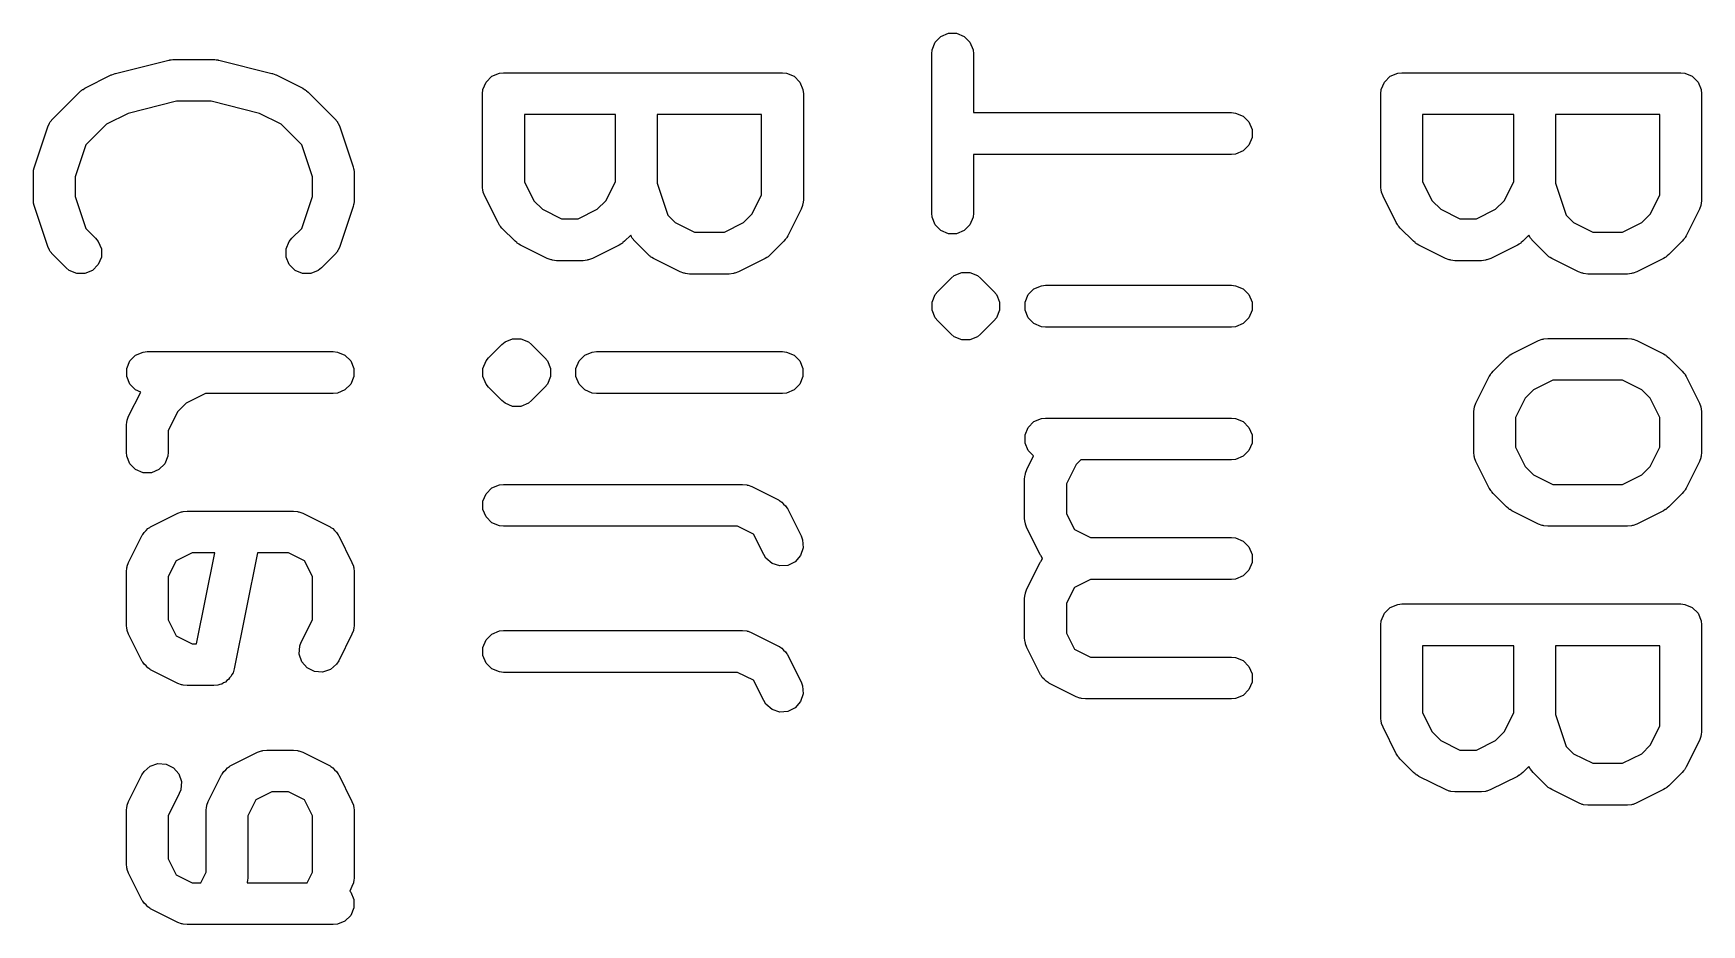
# Model space of a CAD drawing. Header units: inches. Extents: x 0.47 to 2.28, y -2.25 to -0.47.
# Drawn here: x 1.4238 to 1.6592, y -1.1621 to -1.0362 of the extents above; entities that cross this region are included whole.
import ezdxf

# ---------------------------------------------------------------- set-up
doc = ezdxf.new("R2010")
doc.units = ezdxf.units.IN
doc.header["$MEASUREMENT"] = 0
doc.layers.add('B.Silkscreen', color=31, linetype='CONTINUOUS', true_color=0xe8b2a7)

msp = doc.modelspace()

# ---------------------------------------------------------------- linework, layer by layer
at = {"layer": 'B.Silkscreen', "linetype": 'CONTINUOUS'}
for p, q in [((1.55064, -1.03855), (1.55108, -1.03749)), ((1.55108, -1.03749), (1.5519, -1.03668)), ((1.5519, -1.03668), (1.55296, -1.03623)), ((1.55296, -1.03623), (1.55411, -1.03623)), ((1.55411, -1.03623), (1.55518, -1.03668)), ((1.55518, -1.03668), (1.55599, -1.03749)), ((1.55599, -1.03749), (1.55643, -1.03855)), ((1.43543, -1.04189), (1.44293, -1.04002)), ((1.44293, -1.04002), (1.44303, -1.04)), ((1.44303, -1.04), (1.44307, -1.03998)), ((1.44307, -1.03998), (1.44328, -1.03996)), ((1.44328, -1.03996), (1.4435, -1.03993)), ((1.4435, -1.03993), (1.44354, -1.03994)), ((1.44354, -1.03994), (1.44364, -1.03993)), ((1.44364, -1.03993), (1.44927, -1.03993)), ((1.44927, -1.03993), (1.44937, -1.03994)), ((1.44937, -1.03994), (1.44941, -1.03993)), ((1.44941, -1.03993), (1.44963, -1.03996)), ((1.44963, -1.03996), (1.44984, -1.03998)), ((1.44984, -1.03998), (1.44988, -1.04)), ((1.44988, -1.04), (1.44998, -1.04002)), ((1.44998, -1.04002), (1.45748, -1.04189)), ((1.55059, -1.03913), (1.55064, -1.03855)), ((1.55059, -1.06163), (1.55059, -1.03913)), ((1.55643, -1.03855), (1.55649, -1.03913)), ((1.55649, -1.03913), (1.55649, -1.04743)), ((1.43107, -1.04399), (1.43482, -1.04211)), ((1.43482, -1.04211), (1.43487, -1.0421)), ((1.43487, -1.0421), (1.43488, -1.04209)), ((1.43488, -1.04209), (1.43513, -1.042)), ((1.43513, -1.042), (1.43537, -1.04191)), ((1.43537, -1.04191), (1.43539, -1.04191)), ((1.43539, -1.04191), (1.43543, -1.04189)), ((1.45748, -1.04189), (1.45753, -1.04191)), ((1.45753, -1.04191), (1.45755, -1.04191)), ((1.45755, -1.04191), (1.45779, -1.042)), ((1.45779, -1.042), (1.45803, -1.04209)), ((1.45803, -1.04209), (1.45805, -1.0421)), ((1.45805, -1.0421), (1.45809, -1.04211)), ((1.45809, -1.04211), (1.46184, -1.04399)), ((1.4877, -1.04311), (1.48851, -1.0423)), ((1.48851, -1.0423), (1.48958, -1.04186)), ((1.48958, -1.04186), (1.49015, -1.0418)), ((1.49015, -1.0418), (1.52952, -1.0418)), ((1.52952, -1.0418), (1.5301, -1.04186)), ((1.5301, -1.04186), (1.53117, -1.0423)), ((1.53117, -1.0423), (1.53198, -1.04311)), ((1.61447, -1.04311), (1.61528, -1.0423)), ((1.61528, -1.0423), (1.61635, -1.04186)), ((1.61635, -1.04186), (1.61692, -1.0418)), ((1.61692, -1.0418), (1.65629, -1.0418)), ((1.65629, -1.0418), (1.65687, -1.04186)), ((1.65687, -1.04186), (1.65793, -1.0423)), ((1.65793, -1.0423), (1.65875, -1.04311)), ((1.42656, -1.04829), (1.43031, -1.04454)), ((1.43031, -1.04454), (1.43053, -1.04436)), ((1.43053, -1.04436), (1.43059, -1.0443)), ((1.43059, -1.0443), (1.43067, -1.04424)), ((1.43067, -1.04424), (1.43075, -1.04417)), ((1.43075, -1.04417), (1.43083, -1.04414)), ((1.43083, -1.04414), (1.43107, -1.04399)), ((1.46184, -1.04399), (1.46209, -1.04414)), ((1.46209, -1.04414), (1.46216, -1.04417)), ((1.46216, -1.04417), (1.46224, -1.04424)), ((1.46224, -1.04424), (1.46233, -1.0443)), ((1.46233, -1.0443), (1.46238, -1.04436)), ((1.46238, -1.04436), (1.4626, -1.04454)), ((1.4626, -1.04454), (1.46635, -1.04829)), ((1.4872, -1.04476), (1.48726, -1.04418)), ((1.4872, -1.05788), (1.4872, -1.04476)), ((1.48726, -1.04418), (1.4877, -1.04311)), ((1.53198, -1.04311), (1.53242, -1.04418)), ((1.53242, -1.04418), (1.53248, -1.04476)), ((1.53248, -1.04476), (1.53248, -1.05975)), ((1.61397, -1.04476), (1.61403, -1.04418)), ((1.61397, -1.05788), (1.61397, -1.04476)), ((1.61403, -1.04418), (1.61447, -1.04311)), ((1.65875, -1.04311), (1.65919, -1.04418)), ((1.65919, -1.04418), (1.65924, -1.04476)), ((1.65924, -1.04476), (1.65924, -1.05975)), ((1.43718, -1.04754), (1.43414, -1.04906)), ((1.44401, -1.04583), (1.43718, -1.04754)), ((1.4489, -1.04583), (1.44401, -1.04583)), ((1.45574, -1.04754), (1.4489, -1.04583)), ((1.45877, -1.04906), (1.45574, -1.04754)), ((1.55649, -1.04743), (1.59291, -1.04743)), ((1.59291, -1.04743), (1.59348, -1.04748)), ((1.59348, -1.04748), (1.59455, -1.04792)), ((1.42397, -1.05507), (1.42584, -1.04945)), ((1.42584, -1.04945), (1.42608, -1.04892)), ((1.42608, -1.04892), (1.42615, -1.04884)), ((1.42615, -1.04884), (1.42619, -1.04874)), ((1.42619, -1.04874), (1.42656, -1.04829)), ((1.43414, -1.04906), (1.43123, -1.05197)), ((1.46169, -1.05197), (1.45877, -1.04906)), ((1.46635, -1.04829), (1.46672, -1.04874)), ((1.46672, -1.04874), (1.46676, -1.04884)), ((1.46676, -1.04884), (1.46683, -1.04892)), ((1.46683, -1.04892), (1.46707, -1.04945)), ((1.46707, -1.04945), (1.46894, -1.05507)), ((1.50595, -1.04771), (1.49311, -1.04771)), ((1.49311, -1.04771), (1.49311, -1.05718)), ((1.50595, -1.05718), (1.50595, -1.04771)), ((1.52657, -1.04771), (1.51186, -1.04771)), ((1.51186, -1.04771), (1.51186, -1.0574)), ((1.52657, -1.05906), (1.52657, -1.04771)), ((1.59455, -1.04792), (1.59536, -1.04874)), ((1.59536, -1.04874), (1.5958, -1.0498)), ((1.5958, -1.0498), (1.5958, -1.05096)), ((1.63272, -1.04771), (1.61987, -1.04771)), ((1.61987, -1.04771), (1.61987, -1.05718)), ((1.63272, -1.05718), (1.63272, -1.04771)), ((1.65334, -1.04771), (1.63862, -1.04771)), ((1.63862, -1.04771), (1.63862, -1.0574)), ((1.65334, -1.05906), (1.65334, -1.04771)), ((1.43123, -1.05197), (1.42972, -1.05648)), ((1.46319, -1.05648), (1.46169, -1.05197)), ((1.59536, -1.05202), (1.59455, -1.05283)), ((1.5958, -1.05096), (1.59536, -1.05202)), ((1.59291, -1.05333), (1.55649, -1.05333)), ((1.55649, -1.05333), (1.55649, -1.06163)), ((1.59348, -1.05328), (1.59291, -1.05333)), ((1.59455, -1.05283), (1.59348, -1.05328)), ((1.42382, -1.056), (1.42385, -1.05571)), ((1.42382, -1.05975), (1.42382, -1.056)), ((1.42384, -1.05563), (1.42386, -1.05553)), ((1.42385, -1.05571), (1.42384, -1.05563)), ((1.42386, -1.05553), (1.42388, -1.05543)), ((1.42388, -1.05543), (1.4239, -1.05536)), ((1.4239, -1.05536), (1.42397, -1.05507)), ((1.42972, -1.05648), (1.42972, -1.05927)), ((1.46319, -1.05927), (1.46319, -1.05648)), ((1.46894, -1.05507), (1.46901, -1.05536)), ((1.46901, -1.05536), (1.46904, -1.05543)), ((1.46904, -1.05543), (1.46905, -1.05553)), ((1.46905, -1.05553), (1.46907, -1.05563)), ((1.46907, -1.05563), (1.46907, -1.05571)), ((1.46907, -1.05571), (1.46909, -1.056)), ((1.46909, -1.056), (1.46909, -1.05975)), ((1.42972, -1.05927), (1.43123, -1.06378)), ((1.46169, -1.06378), (1.46319, -1.05927)), ((1.48726, -1.05845), (1.4872, -1.05788)), ((1.4873, -1.05855), (1.48726, -1.05845)), ((1.48731, -1.05866), (1.4873, -1.05855)), ((1.48751, -1.0592), (1.48731, -1.05866)), ((1.48939, -1.06295), (1.48751, -1.0592)), ((1.49311, -1.05718), (1.49446, -1.05988)), ((1.5046, -1.05988), (1.50595, -1.05718)), ((1.51186, -1.0574), (1.51336, -1.06191)), ((1.52522, -1.06175), (1.52657, -1.05906)), ((1.61403, -1.05845), (1.61397, -1.05788)), ((1.61407, -1.05855), (1.61403, -1.05845)), ((1.61407, -1.05866), (1.61407, -1.05855)), ((1.61428, -1.0592), (1.61407, -1.05866)), ((1.61616, -1.06295), (1.61428, -1.0592)), ((1.61987, -1.05718), (1.62122, -1.05988)), ((1.63137, -1.05988), (1.63272, -1.05718)), ((1.63862, -1.0574), (1.64013, -1.06191)), ((1.65199, -1.06175), (1.65334, -1.05906)), ((1.42385, -1.06004), (1.42382, -1.05975)), ((1.42384, -1.06012), (1.42385, -1.06004)), ((1.42386, -1.06022), (1.42384, -1.06012)), ((1.42388, -1.06033), (1.42386, -1.06022)), ((1.4239, -1.0604), (1.42388, -1.06033)), ((1.42397, -1.06069), (1.4239, -1.0604)), ((1.42584, -1.06631), (1.42397, -1.06069)), ((1.46894, -1.06069), (1.46707, -1.06631)), ((1.46901, -1.0604), (1.46894, -1.06069)), ((1.46904, -1.06033), (1.46901, -1.0604)), ((1.46905, -1.06022), (1.46904, -1.06033)), ((1.46907, -1.06012), (1.46905, -1.06022)), ((1.46909, -1.05975), (1.46907, -1.06004)), ((1.46907, -1.06004), (1.46907, -1.06012)), ((1.49446, -1.05988), (1.49565, -1.06108)), ((1.49565, -1.06108), (1.49835, -1.06242)), ((1.50071, -1.06242), (1.5034, -1.06108)), ((1.5034, -1.06108), (1.5046, -1.05988)), ((1.52403, -1.06295), (1.52522, -1.06175)), ((1.53217, -1.06107), (1.53029, -1.06482)), ((1.53237, -1.06053), (1.53217, -1.06107)), ((1.53238, -1.06043), (1.53237, -1.06053)), ((1.53242, -1.06033), (1.53238, -1.06043)), ((1.53248, -1.05975), (1.53242, -1.06033)), ((1.55064, -1.0622), (1.55059, -1.06163)), ((1.55649, -1.06163), (1.55643, -1.0622)), ((1.62122, -1.05988), (1.62242, -1.06108)), ((1.62242, -1.06108), (1.62512, -1.06242)), ((1.62747, -1.06242), (1.63017, -1.06108)), ((1.63017, -1.06108), (1.63137, -1.05988)), ((1.65079, -1.06295), (1.65199, -1.06175)), ((1.65893, -1.06107), (1.65706, -1.06482)), ((1.65914, -1.06053), (1.65893, -1.06107)), ((1.65915, -1.06043), (1.65914, -1.06053)), ((1.65919, -1.06033), (1.65915, -1.06043)), ((1.65924, -1.05975), (1.65919, -1.06033)), ((1.43123, -1.06378), (1.43261, -1.06516)), ((1.4603, -1.06516), (1.46169, -1.06378)), ((1.48954, -1.0632), (1.48939, -1.06295)), ((1.48957, -1.06327), (1.48954, -1.0632)), ((1.48964, -1.06335), (1.48957, -1.06327)), ((1.4897, -1.06344), (1.48964, -1.06335)), ((1.48976, -1.06349), (1.4897, -1.06344)), ((1.48994, -1.06372), (1.48976, -1.06349)), ((1.49182, -1.06559), (1.48994, -1.06372)), ((1.49835, -1.06242), (1.50071, -1.06242)), ((1.51336, -1.06191), (1.5144, -1.06295)), ((1.5144, -1.06295), (1.5171, -1.0643)), ((1.52133, -1.0643), (1.52403, -1.06295)), ((1.55108, -1.06327), (1.55064, -1.0622)), ((1.5519, -1.06408), (1.55108, -1.06327)), ((1.55296, -1.06452), (1.5519, -1.06408)), ((1.55518, -1.06408), (1.55411, -1.06452)), ((1.55599, -1.06327), (1.55518, -1.06408)), ((1.55643, -1.0622), (1.55599, -1.06327)), ((1.61631, -1.0632), (1.61616, -1.06295)), ((1.61634, -1.06327), (1.61631, -1.0632)), ((1.61641, -1.06335), (1.61634, -1.06327)), ((1.61646, -1.06344), (1.61641, -1.06335)), ((1.61652, -1.06349), (1.61646, -1.06344)), ((1.61671, -1.06372), (1.61652, -1.06349)), ((1.61858, -1.06559), (1.61671, -1.06372)), ((1.62512, -1.06242), (1.62747, -1.06242)), ((1.64013, -1.06191), (1.64117, -1.06295)), ((1.64117, -1.06295), (1.64387, -1.0643)), ((1.6481, -1.0643), (1.65079, -1.06295)), ((1.42608, -1.06684), (1.42584, -1.06631)), ((1.43261, -1.06516), (1.43298, -1.06561)), ((1.43298, -1.06561), (1.43342, -1.06668)), ((1.4595, -1.06668), (1.45994, -1.06561)), ((1.45994, -1.06561), (1.4603, -1.06516)), ((1.46707, -1.06631), (1.46683, -1.06684)), ((1.49204, -1.06578), (1.49182, -1.06559)), ((1.49209, -1.06584), (1.49204, -1.06578)), ((1.49218, -1.06589), (1.49209, -1.06584)), ((1.49226, -1.06596), (1.49218, -1.06589)), ((1.49234, -1.06599), (1.49226, -1.06596)), ((1.49258, -1.06614), (1.49234, -1.06599)), ((1.49633, -1.06802), (1.49258, -1.06614)), ((1.50647, -1.06614), (1.50272, -1.06802)), ((1.50672, -1.06599), (1.50647, -1.06614)), ((1.50679, -1.06596), (1.50672, -1.06599)), ((1.50687, -1.06589), (1.50679, -1.06596)), ((1.50696, -1.06584), (1.50687, -1.06589)), ((1.50701, -1.06578), (1.50696, -1.06584)), ((1.50724, -1.06559), (1.50701, -1.06578)), ((1.50811, -1.06473), (1.50724, -1.06559)), ((1.50821, -1.06496), (1.50811, -1.06473)), ((1.50828, -1.06505), (1.50821, -1.06496)), ((1.50832, -1.06514), (1.50828, -1.06505)), ((1.50869, -1.06559), (1.50832, -1.06514)), ((1.51056, -1.06747), (1.50869, -1.06559)), ((1.5171, -1.0643), (1.52133, -1.0643)), ((1.52974, -1.06559), (1.52786, -1.06747)), ((1.52992, -1.06536), (1.52974, -1.06559)), ((1.52998, -1.06531), (1.52992, -1.06536)), ((1.53004, -1.06522), (1.52998, -1.06531)), ((1.53011, -1.06514), (1.53004, -1.06522)), ((1.53014, -1.06507), (1.53011, -1.06514)), ((1.53029, -1.06482), (1.53014, -1.06507)), ((1.55411, -1.06452), (1.55296, -1.06452)), ((1.61881, -1.06578), (1.61858, -1.06559)), ((1.61886, -1.06584), (1.61881, -1.06578)), ((1.61895, -1.06589), (1.61886, -1.06584)), ((1.61903, -1.06596), (1.61895, -1.06589)), ((1.6191, -1.06599), (1.61903, -1.06596)), ((1.61935, -1.06614), (1.6191, -1.06599)), ((1.6231, -1.06802), (1.61935, -1.06614)), ((1.63324, -1.06614), (1.62949, -1.06802)), ((1.63349, -1.06599), (1.63324, -1.06614)), ((1.63356, -1.06596), (1.63349, -1.06599)), ((1.63364, -1.06589), (1.63356, -1.06596)), ((1.63373, -1.06584), (1.63364, -1.06589)), ((1.63378, -1.06578), (1.63373, -1.06584)), ((1.63401, -1.06559), (1.63378, -1.06578)), ((1.63487, -1.06473), (1.63401, -1.06559)), ((1.63498, -1.06496), (1.63487, -1.06473)), ((1.63505, -1.06505), (1.63498, -1.06496)), ((1.63509, -1.06514), (1.63505, -1.06505)), ((1.63546, -1.06559), (1.63509, -1.06514)), ((1.63733, -1.06747), (1.63546, -1.06559)), ((1.64387, -1.0643), (1.6481, -1.0643)), ((1.65651, -1.06559), (1.65463, -1.06747)), ((1.65669, -1.06536), (1.65651, -1.06559)), ((1.65675, -1.06531), (1.65669, -1.06536)), ((1.65681, -1.06522), (1.65675, -1.06531)), ((1.65687, -1.06514), (1.65681, -1.06522)), ((1.6569, -1.06507), (1.65687, -1.06514)), ((1.65706, -1.06482), (1.6569, -1.06507)), ((1.42615, -1.06692), (1.42608, -1.06684)), ((1.42619, -1.06702), (1.42615, -1.06692)), ((1.42656, -1.06747), (1.42619, -1.06702)), ((1.42843, -1.06934), (1.42656, -1.06747)), ((1.43342, -1.06783), (1.43298, -1.06889)), ((1.43342, -1.06668), (1.43342, -1.06783)), ((1.4595, -1.06783), (1.4595, -1.06668)), ((1.45994, -1.06889), (1.4595, -1.06783)), ((1.46635, -1.06747), (1.46448, -1.06934)), ((1.46672, -1.06702), (1.46635, -1.06747)), ((1.46676, -1.06692), (1.46672, -1.06702)), ((1.46683, -1.06684), (1.46676, -1.06692)), ((1.49687, -1.06823), (1.49633, -1.06802)), ((1.49698, -1.06823), (1.49687, -1.06823)), ((1.49708, -1.06827), (1.49698, -1.06823)), ((1.49765, -1.06833), (1.49708, -1.06827)), ((1.5014, -1.06833), (1.49765, -1.06833)), ((1.50198, -1.06827), (1.5014, -1.06833)), ((1.50208, -1.06823), (1.50198, -1.06827)), ((1.50218, -1.06823), (1.50208, -1.06823)), ((1.50272, -1.06802), (1.50218, -1.06823)), ((1.51079, -1.06765), (1.51056, -1.06747)), ((1.51084, -1.06771), (1.51079, -1.06765)), ((1.51093, -1.06777), (1.51084, -1.06771)), ((1.51101, -1.06783), (1.51093, -1.06777)), ((1.51108, -1.06786), (1.51101, -1.06783)), ((1.51133, -1.06802), (1.51108, -1.06786)), ((1.51508, -1.06989), (1.51133, -1.06802)), ((1.5271, -1.06802), (1.52335, -1.06989)), ((1.52734, -1.06786), (1.5271, -1.06802)), ((1.52742, -1.06783), (1.52734, -1.06786)), ((1.5275, -1.06777), (1.52742, -1.06783)), ((1.52759, -1.06771), (1.5275, -1.06777)), ((1.52764, -1.06765), (1.52759, -1.06771)), ((1.52786, -1.06747), (1.52764, -1.06765)), ((1.62364, -1.06823), (1.6231, -1.06802)), ((1.62375, -1.06823), (1.62364, -1.06823)), ((1.62384, -1.06827), (1.62375, -1.06823)), ((1.62442, -1.06833), (1.62384, -1.06827)), ((1.62817, -1.06833), (1.62442, -1.06833)), ((1.62875, -1.06827), (1.62817, -1.06833)), ((1.62884, -1.06823), (1.62875, -1.06827)), ((1.62895, -1.06823), (1.62884, -1.06823)), ((1.62949, -1.06802), (1.62895, -1.06823)), ((1.63756, -1.06765), (1.63733, -1.06747)), ((1.63761, -1.06771), (1.63756, -1.06765)), ((1.6377, -1.06777), (1.63761, -1.06771)), ((1.63778, -1.06783), (1.6377, -1.06777)), ((1.63785, -1.06786), (1.63778, -1.06783)), ((1.6381, -1.06802), (1.63785, -1.06786)), ((1.64185, -1.06989), (1.6381, -1.06802)), ((1.65386, -1.06802), (1.65011, -1.06989)), ((1.65411, -1.06786), (1.65386, -1.06802)), ((1.65418, -1.06783), (1.65411, -1.06786)), ((1.65426, -1.06777), (1.65418, -1.06783)), ((1.65435, -1.06771), (1.65426, -1.06777)), ((1.6544, -1.06765), (1.65435, -1.06771)), ((1.65463, -1.06747), (1.6544, -1.06765)), ((1.42888, -1.06971), (1.42843, -1.06934)), ((1.42994, -1.07015), (1.42888, -1.06971)), ((1.4311, -1.07015), (1.42994, -1.07015)), ((1.43216, -1.06971), (1.4311, -1.07015)), ((1.43298, -1.06889), (1.43216, -1.06971)), ((1.46075, -1.06971), (1.45994, -1.06889)), ((1.46182, -1.07015), (1.46075, -1.06971)), ((1.46297, -1.07015), (1.46182, -1.07015)), ((1.46403, -1.06971), (1.46297, -1.07015)), ((1.46448, -1.06934), (1.46403, -1.06971)), ((1.51562, -1.0701), (1.51508, -1.06989)), ((1.51573, -1.07011), (1.51562, -1.0701)), ((1.51583, -1.07015), (1.51573, -1.07011)), ((1.5164, -1.07021), (1.51583, -1.07015)), ((1.52203, -1.07021), (1.5164, -1.07021)), ((1.5226, -1.07015), (1.52203, -1.07021)), ((1.5227, -1.07011), (1.5226, -1.07015)), ((1.52281, -1.0701), (1.5227, -1.07011)), ((1.52335, -1.06989), (1.52281, -1.0701)), ((1.55145, -1.07266), (1.55333, -1.07079)), ((1.55333, -1.07079), (1.55377, -1.07042)), ((1.55377, -1.07042), (1.55484, -1.06998)), ((1.55484, -1.06998), (1.55599, -1.06998)), ((1.55599, -1.06998), (1.55705, -1.07042)), ((1.55705, -1.07042), (1.5575, -1.07079)), ((1.5575, -1.07079), (1.55938, -1.07266)), ((1.64239, -1.0701), (1.64185, -1.06989)), ((1.64249, -1.07011), (1.64239, -1.0701)), ((1.64259, -1.07015), (1.64249, -1.07011)), ((1.64317, -1.07021), (1.64259, -1.07015)), ((1.64879, -1.07021), (1.64317, -1.07021)), ((1.64937, -1.07015), (1.64879, -1.07021)), ((1.64947, -1.07011), (1.64937, -1.07015)), ((1.64957, -1.0701), (1.64947, -1.07011)), ((1.65011, -1.06989), (1.64957, -1.0701)), ((1.55064, -1.07418), (1.55108, -1.07311)), ((1.55108, -1.07311), (1.55145, -1.07266)), ((1.55938, -1.07266), (1.55974, -1.07311)), ((1.55974, -1.07311), (1.55988, -1.07345)), ((1.55988, -1.07345), (1.56018, -1.07418)), ((1.56377, -1.07418), (1.56421, -1.07311)), ((1.56421, -1.07311), (1.56502, -1.0723)), ((1.56502, -1.0723), (1.56609, -1.07186)), ((1.56609, -1.07186), (1.56666, -1.0718)), ((1.56666, -1.0718), (1.59291, -1.0718)), ((1.59291, -1.0718), (1.59348, -1.07186)), ((1.59348, -1.07186), (1.59455, -1.0723)), ((1.59455, -1.0723), (1.59536, -1.07311)), ((1.59536, -1.07311), (1.5958, -1.07418)), ((1.55064, -1.07533), (1.55064, -1.07418)), ((1.55108, -1.07639), (1.55064, -1.07533)), ((1.56018, -1.07533), (1.55974, -1.07639)), ((1.56018, -1.07418), (1.56018, -1.07533)), ((1.56377, -1.07533), (1.56377, -1.07418)), ((1.56421, -1.07639), (1.56377, -1.07533)), ((1.5958, -1.07533), (1.59536, -1.07639)), ((1.5958, -1.07418), (1.5958, -1.07533)), ((1.55145, -1.07684), (1.55108, -1.07639)), ((1.55333, -1.07871), (1.55145, -1.07684)), ((1.55938, -1.07684), (1.5575, -1.07871)), ((1.55974, -1.07639), (1.55938, -1.07684)), ((1.56502, -1.07721), (1.56421, -1.07639)), ((1.56609, -1.07765), (1.56502, -1.07721)), ((1.56666, -1.0777), (1.56609, -1.07765)), ((1.59291, -1.0777), (1.56666, -1.0777)), ((1.59348, -1.07765), (1.59291, -1.0777)), ((1.59455, -1.07721), (1.59348, -1.07765)), ((1.59536, -1.07639), (1.59455, -1.07721)), ((1.48807, -1.08204), (1.48994, -1.08016)), ((1.48994, -1.08016), (1.49039, -1.0798)), ((1.49039, -1.0798), (1.49145, -1.07935)), ((1.49145, -1.07935), (1.49261, -1.07935)), ((1.49261, -1.07935), (1.49367, -1.0798)), ((1.49367, -1.0798), (1.49412, -1.08016)), ((1.49412, -1.08016), (1.49599, -1.08204)), ((1.55377, -1.07908), (1.55333, -1.07871)), ((1.55484, -1.07952), (1.55377, -1.07908)), ((1.55599, -1.07952), (1.55484, -1.07952)), ((1.55484, -1.07952), (1.55484, -1.07952)), ((1.55705, -1.07908), (1.55599, -1.07952)), ((1.5575, -1.07871), (1.55705, -1.07908)), ((1.63247, -1.08148), (1.63622, -1.07961)), ((1.63622, -1.07961), (1.63676, -1.0794)), ((1.63676, -1.0794), (1.63687, -1.07939)), ((1.63687, -1.07939), (1.63697, -1.07935)), ((1.63697, -1.07935), (1.63754, -1.0793)), ((1.63754, -1.0793), (1.64879, -1.0793)), ((1.64879, -1.0793), (1.64937, -1.07935)), ((1.64937, -1.07935), (1.64947, -1.07939)), ((1.64947, -1.07939), (1.64957, -1.0794)), ((1.64957, -1.0794), (1.65011, -1.07961)), ((1.65011, -1.07961), (1.65386, -1.08148)), ((1.437, -1.08355), (1.43744, -1.08248)), ((1.43744, -1.08248), (1.43825, -1.08167)), ((1.43825, -1.08167), (1.43932, -1.08123)), ((1.43932, -1.08123), (1.43989, -1.08117)), ((1.43989, -1.08117), (1.46614, -1.08117)), ((1.46614, -1.08117), (1.46672, -1.08123)), ((1.46672, -1.08123), (1.46778, -1.08167)), ((1.46778, -1.08167), (1.4686, -1.08248)), ((1.4686, -1.08248), (1.46904, -1.08355)), ((1.48726, -1.08355), (1.4877, -1.08248)), ((1.4877, -1.08248), (1.48807, -1.08204)), ((1.49599, -1.08204), (1.49636, -1.08248)), ((1.49636, -1.08248), (1.4968, -1.08354)), ((1.50038, -1.08355), (1.50082, -1.08248)), ((1.50082, -1.08248), (1.50164, -1.08167)), ((1.50164, -1.08167), (1.5027, -1.08123)), ((1.5027, -1.08123), (1.50328, -1.08117)), ((1.50328, -1.08117), (1.52952, -1.08117)), ((1.52952, -1.08117), (1.5301, -1.08123)), ((1.5301, -1.08123), (1.53117, -1.08167)), ((1.53117, -1.08167), (1.53198, -1.08248)), ((1.53198, -1.08248), (1.53242, -1.08355)), ((1.62983, -1.08391), (1.63171, -1.08204)), ((1.63171, -1.08204), (1.63193, -1.08185)), ((1.63193, -1.08185), (1.63198, -1.08179)), ((1.63198, -1.08179), (1.63207, -1.08174)), ((1.63207, -1.08174), (1.63215, -1.08167)), ((1.63215, -1.08167), (1.63223, -1.08164)), ((1.63223, -1.08164), (1.63247, -1.08148)), ((1.65386, -1.08148), (1.65411, -1.08164)), ((1.65411, -1.08164), (1.65418, -1.08167)), ((1.65418, -1.08167), (1.65426, -1.08174)), ((1.65426, -1.08174), (1.65435, -1.08179)), ((1.65435, -1.08179), (1.6544, -1.08185)), ((1.6544, -1.08185), (1.65463, -1.08204)), ((1.65463, -1.08204), (1.65651, -1.08391)), ((1.437, -1.0847), (1.437, -1.08355)), ((1.43744, -1.08577), (1.437, -1.0847)), ((1.46904, -1.0847), (1.4686, -1.08577)), ((1.46904, -1.08355), (1.46904, -1.0847)), ((1.48726, -1.0847), (1.48726, -1.08355)), ((1.48756, -1.08542), (1.48726, -1.0847)), ((1.4968, -1.0847), (1.49636, -1.08577)), ((1.4968, -1.08354), (1.4968, -1.08355)), ((1.4968, -1.08355), (1.4968, -1.0847)), ((1.50038, -1.0847), (1.50038, -1.08355)), ((1.50082, -1.08577), (1.50038, -1.0847)), ((1.53242, -1.0847), (1.53198, -1.08577)), ((1.53242, -1.08355), (1.53242, -1.0847)), ((1.6274, -1.08843), (1.62928, -1.08468)), ((1.62928, -1.08468), (1.62944, -1.08443)), ((1.62944, -1.08443), (1.62946, -1.08436)), ((1.62946, -1.08436), (1.62953, -1.08428)), ((1.62953, -1.08428), (1.62959, -1.08419)), ((1.62959, -1.08419), (1.62965, -1.08414)), ((1.62965, -1.08414), (1.62983, -1.08391)), ((1.63824, -1.0852), (1.63554, -1.08655)), ((1.6481, -1.0852), (1.63824, -1.0852)), ((1.65079, -1.08655), (1.6481, -1.0852)), ((1.65651, -1.08391), (1.65669, -1.08414)), ((1.65669, -1.08414), (1.65675, -1.08419)), ((1.65675, -1.08419), (1.65681, -1.08428)), ((1.65681, -1.08428), (1.65687, -1.08436)), ((1.65687, -1.08436), (1.6569, -1.08443)), ((1.6569, -1.08443), (1.65706, -1.08468)), ((1.65706, -1.08468), (1.65893, -1.08843)), ((1.43725, -1.0903), (1.43897, -1.08688)), ((1.43825, -1.08658), (1.43744, -1.08577)), ((1.43897, -1.08688), (1.43825, -1.08658)), ((1.44809, -1.08708), (1.44539, -1.08843)), ((1.46614, -1.08708), (1.44809, -1.08708)), ((1.46672, -1.08702), (1.46614, -1.08708)), ((1.46778, -1.08658), (1.46672, -1.08702)), ((1.4686, -1.08577), (1.46778, -1.08658)), ((1.4877, -1.08577), (1.48756, -1.08542)), ((1.48807, -1.08621), (1.4877, -1.08577)), ((1.48994, -1.08809), (1.48807, -1.08621)), ((1.49599, -1.08621), (1.49412, -1.08809)), ((1.49636, -1.08577), (1.49599, -1.08621)), ((1.50164, -1.08658), (1.50082, -1.08577)), ((1.5027, -1.08702), (1.50164, -1.08658)), ((1.50328, -1.08708), (1.5027, -1.08702)), ((1.52952, -1.08708), (1.50328, -1.08708)), ((1.5301, -1.08702), (1.52952, -1.08708)), ((1.53117, -1.08658), (1.5301, -1.08702)), ((1.53198, -1.08577), (1.53117, -1.08658)), ((1.63554, -1.08655), (1.63435, -1.08775)), ((1.65199, -1.08775), (1.65079, -1.08655)), ((1.4442, -1.08962), (1.44285, -1.09232)), ((1.44539, -1.08843), (1.4442, -1.08962)), ((1.49039, -1.08846), (1.48994, -1.08809)), ((1.49145, -1.0889), (1.49039, -1.08846)), ((1.49261, -1.0889), (1.49145, -1.0889)), ((1.49145, -1.0889), (1.49145, -1.0889)), ((1.49367, -1.08846), (1.49261, -1.0889)), ((1.49412, -1.08809), (1.49367, -1.08846)), ((1.62709, -1.08975), (1.62715, -1.08917)), ((1.62709, -1.09537), (1.62709, -1.08975)), ((1.62715, -1.08917), (1.62719, -1.08908)), ((1.62719, -1.08908), (1.6272, -1.08897)), ((1.6272, -1.08897), (1.6274, -1.08843)), ((1.63435, -1.08775), (1.633, -1.09045)), ((1.65334, -1.09045), (1.65199, -1.08775)), ((1.65893, -1.08843), (1.65914, -1.08897)), ((1.65914, -1.08897), (1.65915, -1.08908)), ((1.65915, -1.08908), (1.65919, -1.08917)), ((1.65919, -1.08917), (1.65924, -1.08975)), ((1.65924, -1.08975), (1.65924, -1.09537)), ((1.43694, -1.09162), (1.437, -1.09105)), ((1.43694, -1.09537), (1.43694, -1.09162)), ((1.437, -1.09105), (1.43704, -1.09095)), ((1.43704, -1.09095), (1.43705, -1.09084)), ((1.43705, -1.09084), (1.43725, -1.0903)), ((1.44285, -1.09232), (1.44285, -1.09537)), ((1.56377, -1.09292), (1.56421, -1.09186)), ((1.56421, -1.09186), (1.56502, -1.09104)), ((1.56502, -1.09104), (1.56609, -1.0906)), ((1.56609, -1.0906), (1.56666, -1.09055)), ((1.56666, -1.09055), (1.59291, -1.09055)), ((1.59291, -1.09055), (1.59348, -1.0906)), ((1.59348, -1.0906), (1.59455, -1.09104)), ((1.59455, -1.09104), (1.59536, -1.09186)), ((1.59536, -1.09186), (1.5958, -1.09292)), ((1.633, -1.09045), (1.633, -1.09468)), ((1.65334, -1.09468), (1.65334, -1.09045)), ((1.56377, -1.09408), (1.56377, -1.09292)), ((1.56421, -1.09514), (1.56377, -1.09408)), ((1.5958, -1.09408), (1.59536, -1.09514)), ((1.5958, -1.09292), (1.5958, -1.09408)), ((1.633, -1.09468), (1.63435, -1.09737)), ((1.65199, -1.09737), (1.65334, -1.09468)), ((1.437, -1.09595), (1.43694, -1.09537)), ((1.43744, -1.09701), (1.437, -1.09595)), ((1.43825, -1.09783), (1.43744, -1.09701)), ((1.44235, -1.09701), (1.44153, -1.09783)), ((1.44279, -1.09595), (1.44235, -1.09701)), ((1.44285, -1.09537), (1.44279, -1.09595)), ((1.56402, -1.0978), (1.56497, -1.0959)), ((1.56497, -1.0959), (1.56421, -1.09514)), ((1.57163, -1.09645), (1.57096, -1.09712)), ((1.59291, -1.09645), (1.57163, -1.09645)), ((1.59348, -1.0964), (1.59291, -1.09645)), ((1.59455, -1.09595), (1.59348, -1.0964)), ((1.59536, -1.09514), (1.59455, -1.09595)), ((1.62715, -1.09595), (1.62709, -1.09537)), ((1.62719, -1.09605), (1.62715, -1.09595)), ((1.6272, -1.09615), (1.62719, -1.09605)), ((1.6274, -1.09669), (1.6272, -1.09615)), ((1.62928, -1.10044), (1.6274, -1.09669)), ((1.65893, -1.09669), (1.65706, -1.10044)), ((1.65914, -1.09615), (1.65893, -1.09669)), ((1.65915, -1.09605), (1.65914, -1.09615)), ((1.65919, -1.09595), (1.65915, -1.09605)), ((1.65924, -1.09537), (1.65919, -1.09595)), ((1.43932, -1.09827), (1.43825, -1.09783)), ((1.44047, -1.09827), (1.43932, -1.09827)), ((1.44153, -1.09783), (1.44047, -1.09827)), ((1.56371, -1.09912), (1.56377, -1.09855)), ((1.56371, -1.10475), (1.56371, -1.09912)), ((1.56377, -1.09855), (1.56381, -1.09845)), ((1.56381, -1.09834), (1.56402, -1.0978)), ((1.56381, -1.09845), (1.56381, -1.09834)), ((1.57096, -1.09712), (1.56961, -1.09982)), ((1.63435, -1.09737), (1.63554, -1.09857)), ((1.63554, -1.09857), (1.63824, -1.09992)), ((1.6481, -1.09992), (1.65079, -1.09857)), ((1.65079, -1.09857), (1.65199, -1.09737)), ((1.48726, -1.1023), (1.4877, -1.10123)), ((1.4877, -1.10123), (1.48851, -1.10042)), ((1.48851, -1.10042), (1.48958, -1.09998)), ((1.48958, -1.09998), (1.49015, -1.09992)), ((1.49015, -1.09992), (1.5239, -1.09992)), ((1.5239, -1.09992), (1.52448, -1.09998)), ((1.52448, -1.09998), (1.52457, -1.10002)), ((1.52457, -1.10002), (1.52468, -1.10002)), ((1.52468, -1.10002), (1.52522, -1.10023)), ((1.52522, -1.10023), (1.52897, -1.10211)), ((1.56961, -1.09982), (1.56961, -1.10405)), ((1.62944, -1.10069), (1.62928, -1.10044)), ((1.62946, -1.10076), (1.62944, -1.10069)), ((1.62953, -1.10084), (1.62946, -1.10076)), ((1.62959, -1.10093), (1.62953, -1.10084)), ((1.62965, -1.10098), (1.62959, -1.10093)), ((1.62983, -1.10121), (1.62965, -1.10098)), ((1.63171, -1.10309), (1.62983, -1.10121)), ((1.63824, -1.09992), (1.6481, -1.09992)), ((1.65651, -1.10121), (1.65463, -1.10309)), ((1.65669, -1.10098), (1.65651, -1.10121)), ((1.65675, -1.10093), (1.65669, -1.10098)), ((1.65681, -1.10084), (1.65675, -1.10093)), ((1.65687, -1.10076), (1.65681, -1.10084)), ((1.6569, -1.10069), (1.65687, -1.10076)), ((1.65706, -1.10044), (1.6569, -1.10069)), ((1.44045, -1.10586), (1.4442, -1.10398)), ((1.4442, -1.10398), (1.44474, -1.10377)), ((1.44474, -1.10377), (1.44484, -1.10377)), ((1.44484, -1.10377), (1.44494, -1.10373)), ((1.44494, -1.10373), (1.44552, -1.10367)), ((1.44552, -1.10367), (1.46052, -1.10367)), ((1.46052, -1.10367), (1.46109, -1.10373)), ((1.46109, -1.10373), (1.46119, -1.10377)), ((1.46119, -1.10377), (1.4613, -1.10377)), ((1.4613, -1.10377), (1.46184, -1.10398)), ((1.46184, -1.10398), (1.46559, -1.10586)), ((1.48726, -1.10345), (1.48726, -1.1023)), ((1.4877, -1.10451), (1.48726, -1.10345)), ((1.52897, -1.10211), (1.52907, -1.10217)), ((1.52907, -1.10217), (1.52911, -1.10218)), ((1.52911, -1.10218), (1.52917, -1.10223)), ((1.52917, -1.10223), (1.52946, -1.10241)), ((1.52946, -1.10241), (1.5297, -1.10269)), ((1.5297, -1.10269), (1.52998, -1.10294)), ((1.52998, -1.10294), (1.53017, -1.10323)), ((1.53017, -1.10323), (1.53022, -1.10329)), ((1.53022, -1.10329), (1.53023, -1.10333)), ((1.53023, -1.10333), (1.53029, -1.10343)), ((1.53029, -1.10343), (1.53217, -1.10718)), ((1.56961, -1.10405), (1.57074, -1.1063)), ((1.63193, -1.10327), (1.63171, -1.10309)), ((1.63198, -1.10333), (1.63193, -1.10327)), ((1.63207, -1.10339), (1.63198, -1.10333)), ((1.63215, -1.10345), (1.63207, -1.10339)), ((1.63223, -1.10348), (1.63215, -1.10345)), ((1.63247, -1.10364), (1.63223, -1.10348)), ((1.63622, -1.10551), (1.63247, -1.10364)), ((1.65386, -1.10364), (1.65011, -1.10551)), ((1.65411, -1.10348), (1.65386, -1.10364)), ((1.65418, -1.10345), (1.65411, -1.10348)), ((1.65426, -1.10339), (1.65418, -1.10345)), ((1.65435, -1.10333), (1.65426, -1.10339)), ((1.6544, -1.10327), (1.65435, -1.10333)), ((1.65463, -1.10309), (1.6544, -1.10327)), ((1.43944, -1.10669), (1.43972, -1.10644)), ((1.43972, -1.10644), (1.43996, -1.10616)), ((1.43996, -1.10616), (1.44025, -1.10598)), ((1.44025, -1.10598), (1.44031, -1.10593)), ((1.44031, -1.10593), (1.44035, -1.10592)), ((1.44035, -1.10592), (1.44045, -1.10586)), ((1.46559, -1.10586), (1.46568, -1.10592)), ((1.46568, -1.10592), (1.46573, -1.10593)), ((1.46573, -1.10593), (1.46579, -1.10598)), ((1.46579, -1.10598), (1.46608, -1.10616)), ((1.46608, -1.10616), (1.46632, -1.10644)), ((1.46632, -1.10644), (1.4666, -1.10669)), ((1.48851, -1.10533), (1.4877, -1.10451)), ((1.48958, -1.10577), (1.48851, -1.10533)), ((1.49015, -1.10583), (1.48958, -1.10577)), ((1.5232, -1.10583), (1.49015, -1.10583)), ((1.52545, -1.10695), (1.5232, -1.10583)), ((1.56377, -1.10532), (1.56371, -1.10475)), ((1.56381, -1.10542), (1.56377, -1.10532)), ((1.56381, -1.10553), (1.56381, -1.10542)), ((1.56402, -1.10607), (1.56381, -1.10553)), ((1.5659, -1.10982), (1.56402, -1.10607)), ((1.57074, -1.1063), (1.57298, -1.10742)), ((1.63676, -1.10572), (1.63622, -1.10551)), ((1.63687, -1.10573), (1.63676, -1.10572)), ((1.63697, -1.10577), (1.63687, -1.10573)), ((1.63754, -1.10583), (1.63697, -1.10577)), ((1.64879, -1.10583), (1.63754, -1.10583)), ((1.64937, -1.10577), (1.64879, -1.10583)), ((1.64947, -1.10573), (1.64937, -1.10577)), ((1.64957, -1.10572), (1.64947, -1.10573)), ((1.65011, -1.10551), (1.64957, -1.10572)), ((1.43725, -1.11093), (1.43913, -1.10718)), ((1.43913, -1.10718), (1.43919, -1.10708)), ((1.43919, -1.10708), (1.4392, -1.10703)), ((1.4392, -1.10703), (1.43925, -1.10698)), ((1.43925, -1.10698), (1.43944, -1.10669)), ((1.4666, -1.10669), (1.46678, -1.10698)), ((1.46678, -1.10698), (1.46683, -1.10703)), ((1.46683, -1.10703), (1.46685, -1.10708)), ((1.46685, -1.10708), (1.46691, -1.10718)), ((1.46691, -1.10718), (1.46878, -1.11093)), ((1.52688, -1.10982), (1.52545, -1.10695)), ((1.53217, -1.10718), (1.53237, -1.10772)), ((1.53237, -1.10772), (1.53245, -1.10887)), ((1.57298, -1.10742), (1.59291, -1.10742)), ((1.59291, -1.10742), (1.59348, -1.10748)), ((1.59348, -1.10748), (1.59455, -1.10792)), ((1.59455, -1.10792), (1.59536, -1.10873)), ((1.59536, -1.10873), (1.5958, -1.1098)), ((1.43705, -1.11147), (1.43725, -1.11093)), ((1.44397, -1.1107), (1.44285, -1.11294)), ((1.44622, -1.10958), (1.44397, -1.1107)), ((1.44942, -1.10958), (1.44622, -1.10958)), ((1.44685, -1.12242), (1.44942, -1.10958)), ((1.45544, -1.10958), (1.45216, -1.12595)), ((1.45982, -1.10958), (1.45544, -1.10958)), ((1.46207, -1.1107), (1.45982, -1.10958)), ((1.46319, -1.11294), (1.46207, -1.1107)), ((1.46878, -1.11093), (1.46899, -1.11147)), ((1.52719, -1.11031), (1.52688, -1.10982)), ((1.52806, -1.11106), (1.52719, -1.11031)), ((1.52916, -1.11143), (1.52806, -1.11106)), ((1.53134, -1.11083), (1.5303, -1.11135)), ((1.53209, -1.10996), (1.53134, -1.11083)), ((1.53245, -1.10887), (1.53209, -1.10996)), ((1.56402, -1.11468), (1.5659, -1.11093)), ((1.56596, -1.10991), (1.5659, -1.10982)), ((1.5659, -1.11093), (1.56596, -1.11083)), ((1.56597, -1.10996), (1.56596, -1.10991)), ((1.56596, -1.11083), (1.56597, -1.11078)), ((1.56602, -1.11002), (1.56597, -1.10996)), ((1.56597, -1.11078), (1.56602, -1.11073)), ((1.5662, -1.11031), (1.56602, -1.11002)), ((1.56602, -1.11073), (1.5662, -1.11044)), ((1.56628, -1.11037), (1.5662, -1.11031)), ((1.5662, -1.11044), (1.56628, -1.11037)), ((1.5958, -1.11095), (1.59536, -1.11201)), ((1.5958, -1.1098), (1.5958, -1.11095)), ((1.43694, -1.11225), (1.437, -1.11167)), ((1.43694, -1.11975), (1.43694, -1.11225)), ((1.437, -1.11167), (1.43704, -1.11157)), ((1.43704, -1.11157), (1.43705, -1.11147)), ((1.44285, -1.11294), (1.44285, -1.11905)), ((1.46319, -1.11905), (1.46319, -1.11294)), ((1.46899, -1.11147), (1.469, -1.11157)), ((1.469, -1.11157), (1.46904, -1.11167)), ((1.46904, -1.11167), (1.46909, -1.11225)), ((1.46909, -1.11225), (1.46909, -1.11975)), ((1.5303, -1.11135), (1.52916, -1.11143)), ((1.57298, -1.11332), (1.57074, -1.11445)), ((1.59291, -1.11332), (1.57298, -1.11332)), ((1.59348, -1.11327), (1.59291, -1.11332)), ((1.59455, -1.11283), (1.59348, -1.11327)), ((1.59536, -1.11201), (1.59455, -1.11283)), ((1.56371, -1.116), (1.56377, -1.11542)), ((1.56377, -1.11542), (1.56381, -1.11532)), ((1.56381, -1.11522), (1.56402, -1.11468)), ((1.56381, -1.11532), (1.56381, -1.11522)), ((1.57074, -1.11445), (1.56961, -1.11669)), ((1.56371, -1.12162), (1.56371, -1.116)), ((1.56961, -1.11669), (1.56961, -1.12092)), ((1.61403, -1.11917), (1.61447, -1.11811)), ((1.61447, -1.11811), (1.61528, -1.11729)), ((1.61528, -1.11729), (1.61635, -1.11685)), ((1.61635, -1.11685), (1.61692, -1.11679)), ((1.61692, -1.11679), (1.65629, -1.11679)), ((1.65629, -1.11679), (1.65687, -1.11685)), ((1.65687, -1.11685), (1.65793, -1.11729)), ((1.65793, -1.11729), (1.65875, -1.11811)), ((1.65875, -1.11811), (1.65919, -1.11917)), ((1.437, -1.12032), (1.43694, -1.11975)), ((1.43704, -1.12042), (1.437, -1.12032)), ((1.43705, -1.12053), (1.43704, -1.12042)), ((1.43725, -1.12107), (1.43705, -1.12053)), ((1.44285, -1.11905), (1.44397, -1.12129)), ((1.46163, -1.12217), (1.46319, -1.11905)), ((1.46899, -1.12053), (1.46878, -1.12107)), ((1.469, -1.12042), (1.46899, -1.12053)), ((1.46904, -1.12032), (1.469, -1.12042)), ((1.46909, -1.11975), (1.46904, -1.12032)), ((1.48851, -1.12104), (1.48958, -1.1206)), ((1.48958, -1.1206), (1.49015, -1.12054)), ((1.49015, -1.12054), (1.5239, -1.12054)), ((1.5239, -1.12054), (1.52448, -1.1206)), ((1.52448, -1.1206), (1.52457, -1.12064)), ((1.61397, -1.11975), (1.61403, -1.11917)), ((1.61397, -1.13287), (1.61397, -1.11975)), ((1.65919, -1.11917), (1.65924, -1.11975)), ((1.65924, -1.11975), (1.65924, -1.13474)), ((1.43913, -1.12482), (1.43725, -1.12107)), ((1.44397, -1.12129), (1.44622, -1.12242)), ((1.44622, -1.12242), (1.44685, -1.12242)), ((1.46134, -1.12386), (1.46142, -1.12272)), ((1.46142, -1.12272), (1.46163, -1.12217)), ((1.46878, -1.12107), (1.46691, -1.12482)), ((1.48726, -1.12292), (1.4877, -1.12185)), ((1.48726, -1.12407), (1.48726, -1.12292)), ((1.4877, -1.12185), (1.48851, -1.12104)), ((1.52457, -1.12064), (1.52468, -1.12065)), ((1.52468, -1.12065), (1.52522, -1.12085)), ((1.52522, -1.12085), (1.52897, -1.12273)), ((1.52897, -1.12273), (1.52907, -1.12279)), ((1.52907, -1.12279), (1.52911, -1.1228)), ((1.52911, -1.1228), (1.52917, -1.12285)), ((1.52917, -1.12285), (1.52946, -1.12304)), ((1.56377, -1.1222), (1.56371, -1.12162)), ((1.56381, -1.12229), (1.56377, -1.1222)), ((1.56381, -1.1224), (1.56381, -1.12229)), ((1.56402, -1.12294), (1.56381, -1.1224)), ((1.5659, -1.12669), (1.56402, -1.12294)), ((1.56961, -1.12092), (1.57074, -1.12317)), ((1.63272, -1.1227), (1.61987, -1.1227)), ((1.61987, -1.1227), (1.61987, -1.13217)), ((1.63272, -1.13217), (1.63272, -1.1227)), ((1.65334, -1.1227), (1.63862, -1.1227)), ((1.63862, -1.1227), (1.63862, -1.13239)), ((1.65334, -1.13405), (1.65334, -1.1227)), ((1.43919, -1.12491), (1.43913, -1.12482)), ((1.4392, -1.12496), (1.43919, -1.12491)), ((1.43925, -1.12501), (1.4392, -1.12496)), ((1.43944, -1.12531), (1.43925, -1.12501)), ((1.43972, -1.12555), (1.43944, -1.12531)), ((1.4617, -1.12496), (1.46134, -1.12386)), ((1.46246, -1.12583), (1.4617, -1.12496)), ((1.4666, -1.12531), (1.46573, -1.12606)), ((1.46691, -1.12482), (1.4666, -1.12531)), ((1.4877, -1.12514), (1.48726, -1.12407)), ((1.48851, -1.12595), (1.4877, -1.12514)), ((1.52946, -1.12304), (1.5297, -1.12332)), ((1.5297, -1.12332), (1.52998, -1.12356)), ((1.52998, -1.12356), (1.53017, -1.12385)), ((1.53017, -1.12385), (1.53022, -1.12391)), ((1.53022, -1.12391), (1.53023, -1.12395)), ((1.53023, -1.12395), (1.53029, -1.12405)), ((1.53029, -1.12405), (1.53217, -1.1278)), ((1.57074, -1.12317), (1.57298, -1.12429)), ((1.57298, -1.12429), (1.59291, -1.12429)), ((1.59291, -1.12429), (1.59348, -1.12435)), ((1.59348, -1.12435), (1.59455, -1.12479)), ((1.59455, -1.12479), (1.59536, -1.1256)), ((1.43996, -1.12583), (1.43972, -1.12555)), ((1.44025, -1.12601), (1.43996, -1.12583)), ((1.44031, -1.12606), (1.44025, -1.12601)), ((1.44035, -1.12608), (1.44031, -1.12606)), ((1.44045, -1.12614), (1.44035, -1.12608)), ((1.4442, -1.12801), (1.44045, -1.12614)), ((1.45111, -1.12762), (1.45091, -1.12783)), ((1.45135, -1.12746), (1.45111, -1.12762)), ((1.45152, -1.12722), (1.45135, -1.12746)), ((1.45172, -1.12701), (1.45152, -1.12722)), ((1.45183, -1.12674), (1.45172, -1.12701)), ((1.452, -1.1265), (1.45183, -1.12674)), ((1.45216, -1.12595), (1.452, -1.1265)), ((1.46349, -1.12634), (1.46246, -1.12583)), ((1.46464, -1.12642), (1.46349, -1.12634)), ((1.46573, -1.12606), (1.46464, -1.12642)), ((1.48958, -1.12639), (1.48851, -1.12595)), ((1.49015, -1.12645), (1.48958, -1.12639)), ((1.5232, -1.12645), (1.49015, -1.12645)), ((1.52545, -1.12757), (1.5232, -1.12645)), ((1.52688, -1.13044), (1.52545, -1.12757)), ((1.56596, -1.12679), (1.5659, -1.12669)), ((1.56597, -1.12683), (1.56596, -1.12679)), ((1.56602, -1.12689), (1.56597, -1.12683)), ((1.5662, -1.12718), (1.56602, -1.12689)), ((1.56648, -1.12742), (1.5662, -1.12718)), ((1.56673, -1.1277), (1.56648, -1.12742)), ((1.59536, -1.1256), (1.5958, -1.12667)), ((1.5958, -1.12667), (1.5958, -1.12782)), ((1.44474, -1.12822), (1.4442, -1.12801)), ((1.44484, -1.12823), (1.44474, -1.12822)), ((1.44494, -1.12827), (1.44484, -1.12823)), ((1.44552, -1.12832), (1.44494, -1.12827)), ((1.44927, -1.12832), (1.44552, -1.12832)), ((1.44984, -1.12827), (1.44927, -1.12832)), ((1.44927, -1.12832), (1.44927, -1.12832)), ((1.45011, -1.12816), (1.44984, -1.12827)), ((1.4504, -1.1281), (1.45011, -1.12816)), ((1.45064, -1.12794), (1.4504, -1.1281)), ((1.45091, -1.12783), (1.45064, -1.12794)), ((1.53245, -1.12949), (1.53209, -1.13058)), ((1.53217, -1.1278), (1.53237, -1.12834)), ((1.53237, -1.12834), (1.53245, -1.12949)), ((1.56702, -1.12789), (1.56673, -1.1277)), ((1.56707, -1.12794), (1.56702, -1.12789)), ((1.56712, -1.12795), (1.56707, -1.12794)), ((1.56722, -1.12801), (1.56712, -1.12795)), ((1.57097, -1.12989), (1.56722, -1.12801)), ((1.57151, -1.13009), (1.57097, -1.12989)), ((1.59455, -1.1297), (1.59348, -1.13014)), ((1.59536, -1.12889), (1.59455, -1.1297)), ((1.5958, -1.12782), (1.59536, -1.12889)), ((1.52719, -1.13093), (1.52688, -1.13044)), ((1.52806, -1.13168), (1.52719, -1.13093)), ((1.52916, -1.13205), (1.52806, -1.13168)), ((1.5303, -1.13197), (1.52916, -1.13205)), ((1.53134, -1.13145), (1.5303, -1.13197)), ((1.53209, -1.13058), (1.53134, -1.13145)), ((1.57161, -1.1301), (1.57151, -1.13009)), ((1.57171, -1.13014), (1.57161, -1.1301)), ((1.57229, -1.1302), (1.57171, -1.13014)), ((1.59291, -1.1302), (1.57229, -1.1302)), ((1.59348, -1.13014), (1.59291, -1.1302)), ((1.61987, -1.13217), (1.62122, -1.13487)), ((1.63137, -1.13487), (1.63272, -1.13217)), ((1.63862, -1.13239), (1.64013, -1.1369)), ((1.61403, -1.13345), (1.61397, -1.13287)), ((1.61407, -1.13354), (1.61403, -1.13345)), ((1.61407, -1.13365), (1.61407, -1.13354)), ((1.61428, -1.13419), (1.61407, -1.13365)), ((1.61616, -1.13794), (1.61428, -1.13419)), ((1.65199, -1.13674), (1.65334, -1.13405)), ((1.65924, -1.13474), (1.65919, -1.13532)), ((1.62122, -1.13487), (1.62242, -1.13607)), ((1.62242, -1.13607), (1.62512, -1.13742)), ((1.62747, -1.13742), (1.63017, -1.13607)), ((1.63017, -1.13607), (1.63137, -1.13487)), ((1.64013, -1.1369), (1.64117, -1.13794)), ((1.65079, -1.13794), (1.65199, -1.13674)), ((1.65893, -1.13606), (1.65706, -1.13981)), ((1.65914, -1.13552), (1.65893, -1.13606)), ((1.65915, -1.13542), (1.65914, -1.13552)), ((1.65919, -1.13532), (1.65915, -1.13542)), ((1.44031, -1.13968), (1.4414, -1.13931)), ((1.4414, -1.13931), (1.44255, -1.13939)), ((1.44255, -1.13939), (1.44358, -1.13991)), ((1.4517, -1.1396), (1.45545, -1.13773)), ((1.45545, -1.13773), (1.45599, -1.13752)), ((1.45599, -1.13752), (1.45609, -1.13751)), ((1.45609, -1.13751), (1.45619, -1.13747)), ((1.45619, -1.13747), (1.45677, -1.13742)), ((1.45677, -1.13742), (1.46052, -1.13742)), ((1.46052, -1.13742), (1.46109, -1.13747)), ((1.46109, -1.13747), (1.46119, -1.13751)), ((1.46119, -1.13751), (1.4613, -1.13752)), ((1.4613, -1.13752), (1.46184, -1.13773)), ((1.46184, -1.13773), (1.46559, -1.1396)), ((1.61631, -1.13819), (1.61616, -1.13794)), ((1.61634, -1.13826), (1.61631, -1.13819)), ((1.61641, -1.13834), (1.61634, -1.13826)), ((1.61646, -1.13843), (1.61641, -1.13834)), ((1.61652, -1.13848), (1.61646, -1.13843)), ((1.61671, -1.13871), (1.61652, -1.13848)), ((1.61858, -1.14058), (1.61671, -1.13871)), ((1.62512, -1.13742), (1.62747, -1.13742)), ((1.64117, -1.13794), (1.64387, -1.13929)), ((1.64387, -1.13929), (1.6481, -1.13929)), ((1.6481, -1.13929), (1.65079, -1.13794)), ((1.43725, -1.14467), (1.43913, -1.14092)), ((1.43913, -1.14092), (1.43944, -1.14043)), ((1.43944, -1.14043), (1.44031, -1.13968)), ((1.44358, -1.13991), (1.44433, -1.14078)), ((1.44433, -1.14078), (1.4447, -1.14187)), ((1.4485, -1.14467), (1.45038, -1.14092)), ((1.45038, -1.14092), (1.45044, -1.14083)), ((1.45044, -1.14083), (1.45045, -1.14078)), ((1.45045, -1.14078), (1.4505, -1.14072)), ((1.4505, -1.14072), (1.45069, -1.14043)), ((1.45069, -1.14043), (1.45096, -1.14019)), ((1.45096, -1.14019), (1.45121, -1.13991)), ((1.45121, -1.13991), (1.4515, -1.13973)), ((1.4515, -1.13973), (1.45156, -1.13968)), ((1.45156, -1.13968), (1.4516, -1.13966)), ((1.4516, -1.13966), (1.4517, -1.1396)), ((1.46559, -1.1396), (1.46568, -1.13966)), ((1.46568, -1.13966), (1.46573, -1.13968)), ((1.46573, -1.13968), (1.46579, -1.13973)), ((1.46579, -1.13973), (1.46608, -1.13991)), ((1.46608, -1.13991), (1.46632, -1.14019)), ((1.46632, -1.14019), (1.4666, -1.14043)), ((1.4666, -1.14043), (1.46678, -1.14072)), ((1.46678, -1.14072), (1.46683, -1.14078)), ((1.46683, -1.14078), (1.46685, -1.14083)), ((1.46685, -1.14083), (1.46691, -1.14092)), ((1.46691, -1.14092), (1.46878, -1.14467)), ((1.61881, -1.14077), (1.61858, -1.14058)), ((1.61886, -1.14083), (1.61881, -1.14077)), ((1.61895, -1.14088), (1.61886, -1.14083)), ((1.61903, -1.14095), (1.61895, -1.14088)), ((1.6191, -1.14098), (1.61903, -1.14095)), ((1.61935, -1.14113), (1.6191, -1.14098)), ((1.6231, -1.14301), (1.61935, -1.14113)), ((1.63324, -1.14113), (1.62949, -1.14301)), ((1.63349, -1.14098), (1.63324, -1.14113)), ((1.63356, -1.14095), (1.63349, -1.14098)), ((1.63364, -1.14088), (1.63356, -1.14095)), ((1.63373, -1.14083), (1.63364, -1.14088)), ((1.63378, -1.14077), (1.63373, -1.14083)), ((1.63401, -1.14058), (1.63378, -1.14077)), ((1.63487, -1.13972), (1.63401, -1.14058)), ((1.63498, -1.13996), (1.63487, -1.13972)), ((1.63505, -1.14004), (1.63498, -1.13996)), ((1.63509, -1.14013), (1.63505, -1.14004)), ((1.63546, -1.14058), (1.63509, -1.14013)), ((1.63733, -1.14246), (1.63546, -1.14058)), ((1.65651, -1.14058), (1.65463, -1.14246)), ((1.65669, -1.14035), (1.65651, -1.14058)), ((1.65675, -1.1403), (1.65669, -1.14035)), ((1.65681, -1.14021), (1.65675, -1.1403)), ((1.65687, -1.14013), (1.65681, -1.14021)), ((1.6569, -1.14006), (1.65687, -1.14013)), ((1.65706, -1.13981), (1.6569, -1.14006)), ((1.44441, -1.14356), (1.44285, -1.14669)), ((1.44462, -1.14302), (1.44441, -1.14356)), ((1.4447, -1.14187), (1.44462, -1.14302)), ((1.45746, -1.14332), (1.45522, -1.14444)), ((1.45982, -1.14332), (1.45746, -1.14332)), ((1.46207, -1.14444), (1.45982, -1.14332)), ((1.62364, -1.14322), (1.6231, -1.14301)), ((1.62375, -1.14322), (1.62364, -1.14322)), ((1.62384, -1.14326), (1.62375, -1.14322)), ((1.62442, -1.14332), (1.62384, -1.14326)), ((1.62817, -1.14332), (1.62442, -1.14332)), ((1.62875, -1.14326), (1.62817, -1.14332)), ((1.62884, -1.14322), (1.62875, -1.14326)), ((1.62895, -1.14322), (1.62884, -1.14322)), ((1.62949, -1.14301), (1.62895, -1.14322)), ((1.63756, -1.14264), (1.63733, -1.14246)), ((1.63761, -1.1427), (1.63756, -1.14264)), ((1.6377, -1.14276), (1.63761, -1.1427)), ((1.63778, -1.14282), (1.6377, -1.14276)), ((1.63785, -1.14285), (1.63778, -1.14282)), ((1.6381, -1.14301), (1.63785, -1.14285)), ((1.64185, -1.14488), (1.6381, -1.14301)), ((1.65386, -1.14301), (1.65011, -1.14488)), ((1.65411, -1.14285), (1.65386, -1.14301)), ((1.65418, -1.14282), (1.65411, -1.14285)), ((1.65426, -1.14276), (1.65418, -1.14282)), ((1.65435, -1.1427), (1.65426, -1.14276)), ((1.6544, -1.14264), (1.65435, -1.1427)), ((1.65463, -1.14246), (1.6544, -1.14264)), ((1.43694, -1.14599), (1.437, -1.14542)), ((1.43694, -1.15349), (1.43694, -1.14599)), ((1.437, -1.14542), (1.43704, -1.14532)), ((1.43704, -1.14532), (1.43705, -1.14521)), ((1.43705, -1.14521), (1.43725, -1.14467)), ((1.44819, -1.14599), (1.44825, -1.14542)), ((1.44819, -1.15467), (1.44819, -1.14599)), ((1.44825, -1.14542), (1.44829, -1.14532)), ((1.44829, -1.14532), (1.4483, -1.14521)), ((1.4483, -1.14521), (1.4485, -1.14467)), ((1.45522, -1.14444), (1.4541, -1.14669)), ((1.46319, -1.14669), (1.46207, -1.14444)), ((1.46878, -1.14467), (1.46899, -1.14521)), ((1.46899, -1.14521), (1.469, -1.14532)), ((1.469, -1.14532), (1.46904, -1.14542)), ((1.46904, -1.14542), (1.46909, -1.14599)), ((1.46909, -1.14599), (1.46909, -1.15537)), ((1.64239, -1.14509), (1.64185, -1.14488)), ((1.64249, -1.1451), (1.64239, -1.14509)), ((1.64259, -1.14514), (1.64249, -1.1451)), ((1.64317, -1.1452), (1.64259, -1.14514)), ((1.64879, -1.1452), (1.64317, -1.1452)), ((1.64937, -1.14514), (1.64879, -1.1452)), ((1.64947, -1.1451), (1.64937, -1.14514)), ((1.64957, -1.14509), (1.64947, -1.1451)), ((1.65011, -1.14488), (1.64957, -1.14509)), ((1.44285, -1.14669), (1.44285, -1.15279)), ((1.4541, -1.14669), (1.4541, -1.15537)), ((1.46319, -1.15467), (1.46319, -1.14669)), ((1.437, -1.15407), (1.43694, -1.15349)), ((1.44285, -1.15279), (1.44397, -1.15504)), ((1.43704, -1.15417), (1.437, -1.15407)), ((1.43705, -1.15427), (1.43704, -1.15417)), ((1.43725, -1.15481), (1.43705, -1.15427)), ((1.43913, -1.15856), (1.43725, -1.15481)), ((1.44397, -1.15504), (1.44622, -1.15616)), ((1.44744, -1.15616), (1.44819, -1.15467)), ((1.45404, -1.15594), (1.454, -1.15604)), ((1.4541, -1.15537), (1.45404, -1.15594)), ((1.46244, -1.15616), (1.46319, -1.15467)), ((1.46904, -1.15594), (1.469, -1.15604)), ((1.46909, -1.15537), (1.46904, -1.15594)), ((1.44622, -1.15616), (1.44744, -1.15616)), ((1.45399, -1.15615), (1.45398, -1.15616)), ((1.45398, -1.15616), (1.46244, -1.15616)), ((1.454, -1.15604), (1.45399, -1.15615)), ((1.46878, -1.15669), (1.46846, -1.15734)), ((1.46846, -1.15734), (1.4686, -1.15748)), ((1.4686, -1.15748), (1.46904, -1.15854)), ((1.46899, -1.15615), (1.46878, -1.15669)), ((1.469, -1.15604), (1.46899, -1.15615)), ((1.43919, -1.15866), (1.43913, -1.15856)), ((1.4392, -1.1587), (1.43919, -1.15866)), ((1.43925, -1.15876), (1.4392, -1.1587)), ((1.43944, -1.15905), (1.43925, -1.15876)), ((1.43972, -1.15929), (1.43944, -1.15905)), ((1.43996, -1.15957), (1.43972, -1.15929)), ((1.44025, -1.15976), (1.43996, -1.15957)), ((1.44031, -1.15981), (1.44025, -1.15976)), ((1.44035, -1.15982), (1.44031, -1.15981)), ((1.44045, -1.15988), (1.44035, -1.15982)), ((1.4442, -1.16176), (1.44045, -1.15988)), ((1.46904, -1.15969), (1.4686, -1.16076)), ((1.46904, -1.15854), (1.46904, -1.15969)), ((1.44474, -1.16196), (1.4442, -1.16176)), ((1.44484, -1.16197), (1.44474, -1.16196)), ((1.44494, -1.16201), (1.44484, -1.16197)), ((1.44552, -1.16207), (1.44494, -1.16201)), ((1.46614, -1.16207), (1.44552, -1.16207)), ((1.46672, -1.16201), (1.46614, -1.16207)), ((1.46778, -1.16157), (1.46672, -1.16201)), ((1.4686, -1.16076), (1.46778, -1.16157))]:
    msp.add_line(p, q, dxfattribs=at)

doc.saveas('drawing.dxf')
